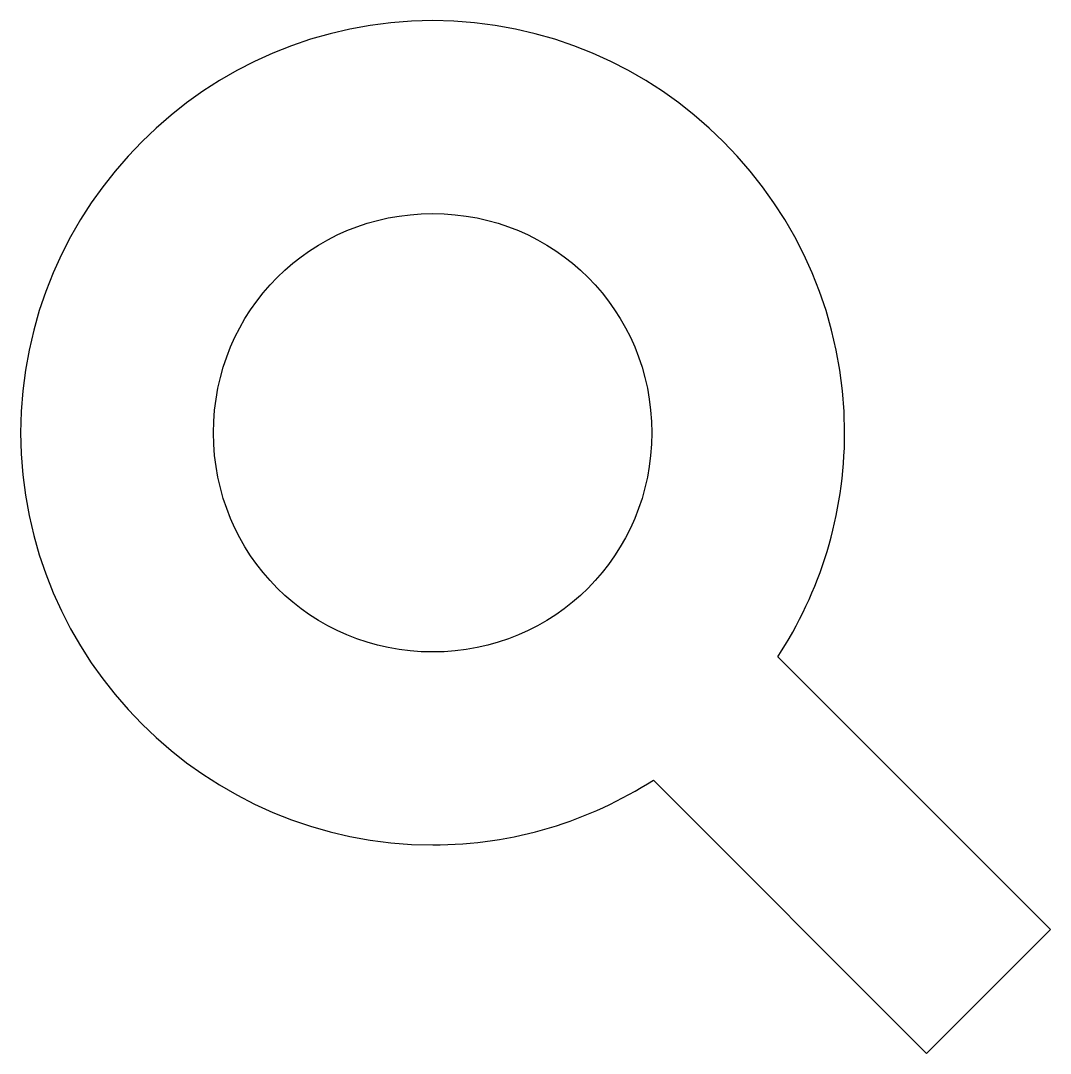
# Model space of a CAD drawing. Extents: x 5.2 to 37.3, y 259.5 to 291.6.
import ezdxf

# ---------------------------------------------------------------- set-up
doc = ezdxf.new("R2010")
doc.units = 0
doc.layers.add('Layer_1', color=7, linetype='CONTINUOUS')

msp = doc.modelspace()

# ---------------------------------------------------------------- linework, layer by layer
at = {"layer": 'Layer_1', "color": 7}
for points in [[(18.04696, 291.607564)], [(18.04696, 285.607414)]]:
    msp.add_lwpolyline(points, close=True, dxfattribs=at)
msp.add_lwpolyline([(24.914241, 267.989369), (33.414499, 259.489111), (37.262842, 263.336939), (28.780155, 271.819625)], dxfattribs=at)
for points in [[(18.04696, 291.607564), (11.003796, 291.607564), (5.228622, 285.83394), (5.228621, 278.790776)], [(30.863233, 278.790776), (30.863233, 285.833939), (25.090124, 291.607564), (18.04696, 291.607564)], [(11.228772, 278.790776), (11.228772, 282.591299), (14.246437, 285.607414), (18.04696, 285.607414)], [(18.04696, 285.607414), (21.847483, 285.607414), (24.863082, 282.591299), (24.863082, 278.790776)], [(5.228621, 278.790776), (5.228621, 271.747611), (11.003796, 265.972437), (18.04696, 265.972437)], [(18.04696, 271.972587), (14.246436, 271.972587), (11.228772, 274.990252), (11.228772, 278.790776)], [(24.863082, 278.790776), (24.863082, 274.990252), (21.847483, 271.972588), (18.04696, 271.972587)], [(28.780155, 271.819625), (30.09434, 273.830735), (30.863233, 276.225457), (30.863233, 278.790776)], [(18.04696, 265.972437), (20.56838, 265.972437), (22.924946, 266.715858), (24.914241, 267.989369)]]:
    msp.add_open_spline(points, degree=3, dxfattribs=at)

doc.saveas('drawing.dxf')
